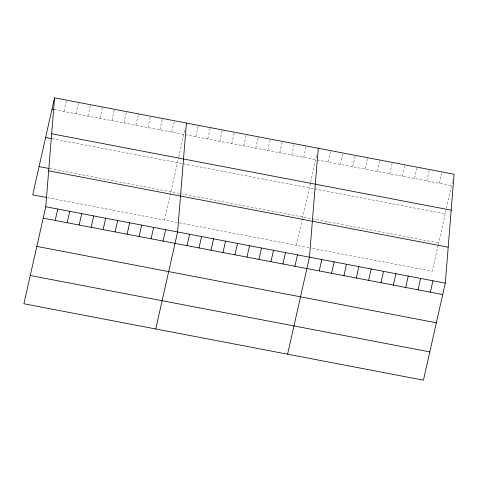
<?xml version="1.0" encoding="UTF-8"?>
<svg xmlns="http://www.w3.org/2000/svg" width="478" height="478" viewBox="0 0 478 478"><rect width="100%" height="100%" fill="white"/><g stroke="black" fill="none" stroke-linecap="round" stroke-linejoin="round"><path stroke-width="0.36" stroke-dasharray="2.39 1.79" d="M63.986 111.511L66.55 100.129M75.972 113.8L78.535 102.417M87.958 116.094L90.521 104.712M99.944 118.389L102.507 107M111.93 120.677L114.493 109.295M123.916 122.971L126.479 111.583M135.901 125.26L138.465 113.878M147.887 127.554L150.451 116.172M159.873 129.843L162.436 118.46M171.859 132.137L174.428 120.755M164.552 220.053L178.593 157.74M178.754 157.035L185.291 128.026M195.831 136.72L198.4 125.338M207.816 139.014L210.386 127.626M219.802 141.303L222.372 129.92M231.788 143.597L234.357 132.215M243.774 145.886L246.343 134.503M255.76 148.18L258.329 136.798M267.746 150.474L270.315 139.086M279.732 152.763L282.301 141.38M291.717 155.057L294.287 143.675M303.709 157.346L306.273 145.963M296.396 245.268L302.287 219.127M302.443 218.422L310.437 182.949M310.598 182.243L316.657 155.368M328.039 162L330.609 150.618M340.39 164.36L342.959 152.978M352.74 166.726L355.303 155.338M365.09 169.087L367.654 157.698M377.441 171.447L380.004 160.064M389.791 173.807L392.354 162.424M402.135 176.167L404.705 164.785M414.486 178.533L417.055 167.145M426.836 180.893L429.399 169.505M439.186 183.253L441.75 171.871M438.129 245.1L432.237 271.241L311.65 248.184M438.29 244.395L446.279 208.928M446.44 208.217L452.977 179.208M54.116 109.623L183.845 134.432M185.255 134.7L315.695 159.64M317.147 159.915L451.537 185.613M51.977 138.686L445.167 213.869M49.646 168.609L438.607 242.985M47.507 197.677L178.653 222.748M179.358 222.885L310.927 248.04"/><path stroke-width="0.72" d="M45.763 206.759L54.564 97.835L454.1 174.231L445.299 283.155L423.436 380.165L23.9 303.769L45.763 206.759L445.299 283.155M186.414 123.043L177.607 231.973L155.744 328.978M318.258 148.258L309.457 257.182L287.595 354.192M54.564 97.835L32.701 194.845L46.802 197.539M55.185 220.436L57.748 209.053M67.171 222.73L69.734 211.342M79.157 225.019L81.72 213.636M91.143 227.313L93.706 215.931M103.129 229.601L105.692 218.219M115.114 231.896L117.678 220.513M127.1 234.19L129.663 222.802M139.086 236.479L141.649 225.096M151.072 238.773L153.635 227.385M163.058 241.061L165.621 229.679M187.029 245.644L189.593 234.262M199.015 247.939L201.579 236.556M211.001 250.233L213.564 238.845M222.987 252.521L225.55 241.139M234.973 254.816L237.536 243.427M246.959 257.104L249.528 245.722M258.945 259.399L261.514 248.016M270.93 261.687L273.5 250.305M282.916 263.981L285.486 252.599M294.902 266.276L297.471 254.888M319.238 270.924L321.808 259.542M331.589 273.291L334.152 261.902M343.939 275.651L346.502 264.268M356.289 278.011L358.853 266.628M368.634 280.371L371.203 268.989M380.984 282.731L383.553 271.349M393.334 285.097L395.898 273.709M405.685 287.457L408.248 276.075M418.035 289.817L420.598 278.435M430.385 292.178L432.949 280.795M52 109.217L54.116 109.623M51.66 133.78L451.196 210.177M45.631 137.473L51.271 138.554M39.071 166.589L48.941 168.477M48.666 170.813L448.203 247.21M43.199 218.147L442.73 294.538M36.83 246.403L436.366 322.793M30.269 275.513L429.806 351.91"/></g></svg>
